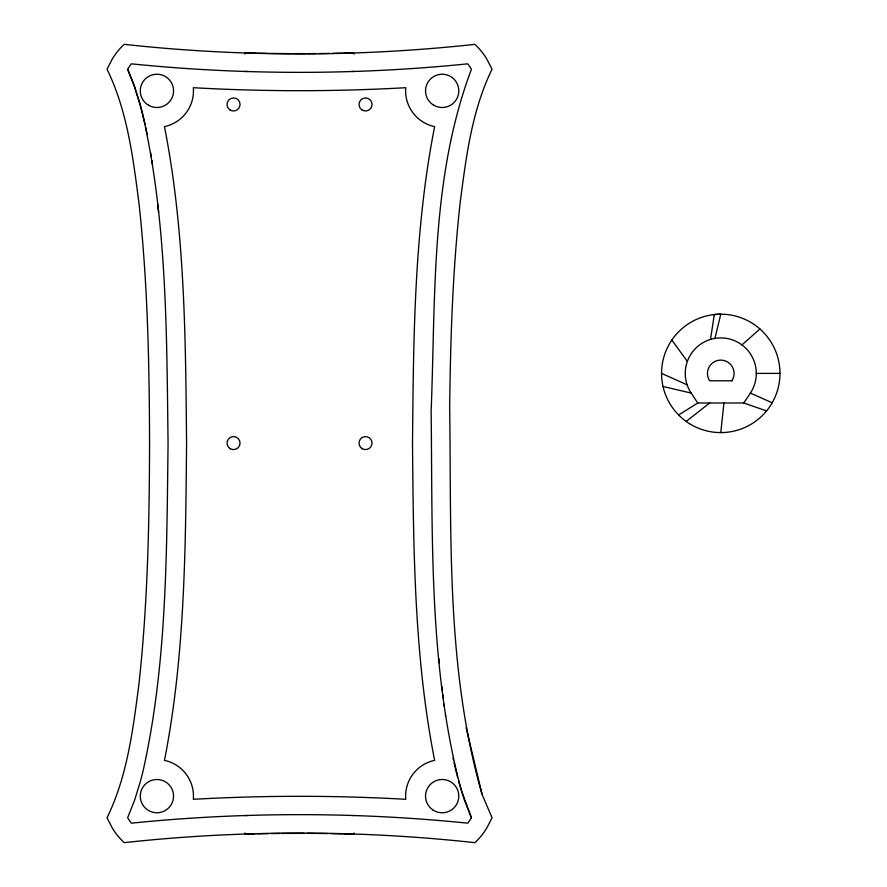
<?xml version="1.0" encoding="UTF-8"?>
<svg xmlns="http://www.w3.org/2000/svg" width="887" height="887" viewBox="0 0 887 887"><rect width="100%" height="100%" fill="white"/><g stroke="black" fill="none" stroke-linecap="round" stroke-linejoin="round"><path stroke-width="1.33" d="M720.776 432.601L723.936 402.997M710.509 339.422L714.301 314.53L720.776 314.175L714.944 338.379M743.794 402.997L750.38 393.063A35.524 35.524 0 0 0 744.16 346.695A35.524 35.524 0 0 0 697.382 346.695A35.524 35.524 0 0 0 691.173 393.063L697.759 402.997L743.794 402.997L766.568 410.914M741.942 344.899L759.926 328.977M686.172 421.436L709.667 402.997M678.622 414.972L697.759 402.997M353.58 52.921L354.179 54.063M353.58 71.426L351.851 71.481M245.233 815.574L247.229 815.519M245.499 834.079L244.901 832.937M352.849 52.943L342.97 53.187M246.231 834.057L254.968 833.847M341.783 53.209L332.47 53.375M257.297 833.791L268.04 833.603M329.576 53.42L319.12 53.553M270.99 833.558L279.948 833.447M281.445 833.436L304.108 833.359M316.149 53.575L307.135 53.63M305.616 53.63L293.464 53.63M756.301 373.405L779.983 373.394M291.945 53.63L269.504 53.42M307.135 833.37L316.149 833.425M317.635 833.436L328.09 833.558M268.04 53.397L257.297 53.209M331.028 833.603L342.97 833.813M256.11 53.187L246.697 52.954M344.112 833.847L353.248 834.068M247.229 71.481L245.233 71.426M245.821 52.932L244.901 52.898L244.901 54.063M352.849 815.552L353.58 815.574M353.835 834.09L354.179 832.937M663.032 386.51L691.173 393.063M750.38 393.063L772.167 402.776M661.569 373.394L687.115 384.803M671.825 340.076L687.347 361.375M461.029 789.519C428.499 666.514 432.712 537.334 431.137 411.18C435.694 297.167 430.428 177.777 471.429 69.286A51.612 51.612 0 0 0 467.737 63.831C356.042 75.195 243.038 75.184 131.343 63.831A51.612 51.612 0 0 0 127.65 69.286L134.558 86.671L140.091 104.555A394.593 394.593 0 0 1 143.029 115.853C167.111 223.147 166.667 334.122 168.064 443.5C166.667 552.878 167.111 663.853 143.029 771.147A394.593 394.593 0 0 1 140.091 782.445L134.558 800.329L127.65 817.714A51.612 51.612 0 0 0 131.343 823.169C243.027 811.805 356.042 811.816 467.737 823.169A51.612 51.612 0 0 0 471.418 817.714L461.384 790.694M471.429 817.714L464.522 800.329L458.601 781.037M127.65 69.286L133.505 83.711L139.425 102.182A378.605 378.605 0 0 1 143.029 115.853L145.036 124.38M482.084 794.43L492.052 817.77L486.664 828.258A67.7 67.7 0 0 1 474.889 842.672C358.536 829.899 240.565 829.944 124.202 842.65A67.7 67.7 0 0 1 112.427 828.247L107.017 817.77C127.351 776.247 133.006 729.524 138.926 684.221C147.674 604.313 149.349 523.829 149.57 443.5C149.349 363.171 147.674 282.687 138.926 202.779C133.006 157.476 127.351 110.753 107.017 69.23L112.416 58.742A67.7 67.7 0 0 1 124.191 44.328C240.543 57.101 358.514 57.056 474.878 44.35A67.7 67.7 0 0 1 486.641 58.753L492.052 69.23C471.729 110.753 466.074 157.476 460.153 202.779C452.647 270.768 450.474 339.2 449.676 407.554C451.483 536.591 445.984 669.175 482.084 794.43L466.13 727.65M457.104 775.404L457.47 776.812M456.75 773.985L454.044 762.62M453.024 757.964L453.412 759.771M145.668 127.229L147.187 134.469M150.59 152.675L151.2 156.323M151.865 160.392L152.509 164.472M445.352 714.368L445.651 716.408M443.955 704.145L444.221 706.185M442.68 694.111L443.156 698.002M441.759 686.305L442.214 690.208M157.753 204.598L158.585 212.414M438.976 658.941L439.342 662.855M186.569 443.5C185.571 549.286 184.995 656.18 164.461 760.37A36.555 36.555 0 0 1 193.333 799.298C264.06 795.317 335.02 795.317 405.747 799.298A36.555 36.555 0 0 1 434.619 760.37C414.085 656.18 413.497 549.297 412.51 443.5C413.497 337.703 414.085 230.82 434.619 126.63A36.555 36.555 0 0 1 405.747 87.702C335.02 91.683 264.06 91.683 193.333 87.702A36.555 36.555 0 0 1 164.461 126.63C184.995 230.82 185.583 337.703 186.569 443.5M731.875 380.789L709.667 380.789A13.327 13.327 0 0 1 711.995 363.404A13.327 13.327 0 0 1 729.546 363.404A13.327 13.327 0 0 1 731.875 380.789M433.843 105.265A16.631 16.631 0 0 0 458.801 90.862A16.631 16.631 0 0 0 433.843 76.459A16.631 16.631 0 0 0 433.843 105.265M148.595 105.265A16.631 16.631 0 0 0 173.553 90.862A16.631 16.631 0 0 0 148.595 76.459A16.631 16.631 0 0 0 148.595 105.265M432.59 809.742A16.631 16.631 0 0 0 458.734 797.635A16.631 16.631 0 0 0 435.173 781.037A16.631 16.631 0 0 0 432.59 809.742M148.595 810.541A16.631 16.631 0 0 0 173.553 796.138A16.631 16.631 0 0 0 148.595 781.735A16.631 16.631 0 0 0 148.595 810.541M229.788 109.8A6.531 6.531 0 0 0 240.055 105.043A6.531 6.531 0 0 0 230.808 98.535A6.531 6.531 0 0 0 229.788 109.8M361.774 109.8A6.531 6.531 0 0 0 372.03 105.043A6.531 6.531 0 0 0 362.783 98.535A6.531 6.531 0 0 0 361.774 109.8M230.287 448.744A6.531 6.531 0 0 0 240.078 443.09A6.531 6.531 0 0 0 230.287 437.435A6.531 6.531 0 0 0 230.287 448.744M362.262 448.744A6.531 6.531 0 0 0 372.063 443.09A6.531 6.531 0 0 0 362.262 437.435A6.531 6.531 0 0 0 362.262 448.744M689.642 423.753A59.207 59.207 0 0 0 779.95 375.168A59.207 59.207 0 0 0 692.725 321.249A59.207 59.207 0 0 0 689.642 423.753"/></g></svg>
